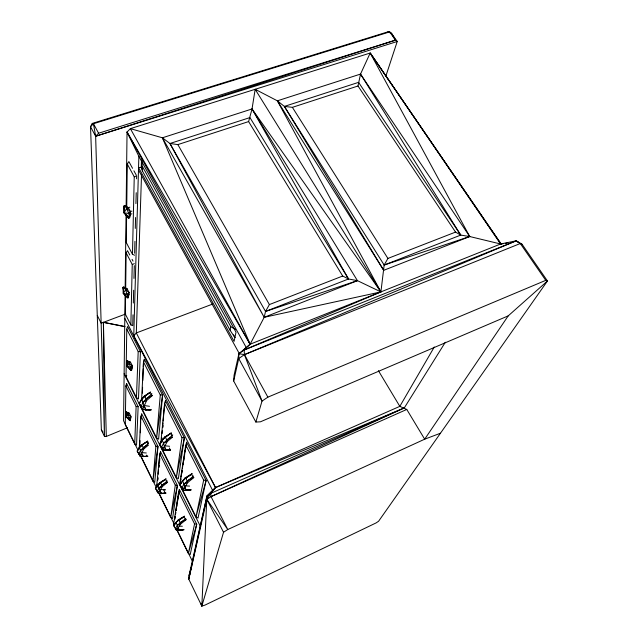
<?xml version="1.0" encoding="UTF-8"?>
<svg xmlns="http://www.w3.org/2000/svg" width="638" height="638" viewBox="0 0 638 638"><rect width="100%" height="100%" fill="white"/><g stroke="black" fill="none" stroke-linecap="round" stroke-linejoin="round"><path stroke-width="0.96" d="M125.088 294.461L123.565 420.745L137.968 450.149M125.16 288.48L126.045 214.751M126.141 206.784L127.042 132.058L130.375 128.645L370.192 53.034L501.245 244.21L370.192 53.034L360.526 74.08L358.006 85.994L455.548 232.096L460.74 235.087L469.728 236.531L500.615 243.995L503.438 243.636M125.59 295.362L125.351 314.151L130.862 324.925L132.736 325.635L133.023 314.813M125.678 288.44L126.141 252.839L127.528 250.702L129.809 255.033M126.627 214.735L126.268 242.552L132.473 254.307L134.578 255.224M126.723 207.781L127.281 164.07L128.868 161.589L132.537 168.296M125.885 385.87L125.271 424.661L134.722 443.952L136.54 445.101L138.143 406.685L126.595 383.51L125.885 385.87L136.125 406.462L134.722 443.952M126.029 376.715L126.779 329.152L127.576 326.52L140.44 351.737L138.47 398.917L136.46 397.602L126.029 376.715L126.739 375.447M126.563 385.456L126.595 383.51M128.908 294.501L128.948 292.316L127.098 288.735L123.692 286.956L122.895 287.355L123.309 293.344L127.425 298.058L128.238 297.707L128.908 294.501L127.791 297.172M130.862 324.925L132.241 264.459L126.141 252.839M132.473 254.307L134.243 176.822L127.281 164.07M133.326 303.018L133.661 290.234M133.972 278.431L134.307 265.647M134.634 253.238L134.945 241.331M135.28 228.428L135.567 217.51M135.934 203.618L136.221 192.708M136.58 178.815L136.66 175.833L134.243 176.822M130.782 417.683L130.822 416.279L129.315 413.233L125.909 411.877L126.252 417.005L130.24 420.673L130.782 417.683L129.578 420.594L128.039 417.986L126.252 417.005L126.563 411.933L128.11 414.533L130.24 420.673L126.252 417.005L126.515 414.381L125.909 411.877L129.315 413.233L126.252 417.005L129.634 418.169L130.822 416.279L128.11 414.533M132.154 367.225L132.202 365.51L130.535 362.201L126.763 360.813L127.145 366.364L130.822 370.431L131.564 370.359L132.154 367.225L130.822 370.431L129.538 368.365M255.862 422.045L262.011 401.103L244.45 354.632L244.131 349.991L516.214 240.821L520.289 243.517L545.761 280.353L547.468 280.991L378.581 521.254L376.109 522.913L204.846 605.159L201.839 606.1L188.776 579.137L206.84 499.402L210.747 493.365L215.524 487.56L133.749 335.899L138.869 156.358L127.042 132.058L250.112 344.225L244.131 349.991L238.915 353.715L234.09 375.168L233.66 380.974L255.862 422.045L260.4 421.822L508.215 315.866L547.468 280.991L522.083 244.298L516.214 240.821L500.615 243.995L250.112 344.225L238.915 353.715L238.732 358.548L233.66 380.974M200.834 603.317L201.839 606.1L206.935 496.085L215.524 487.56L399.827 406.358L434.287 346.992M141.484 160.026L141.245 167.347L142.465 171.096L230.039 330.165L234.856 337.566M141.524 174.772L136.317 332.932L215.524 487.56L206.935 496.085L189.063 575.492L188.776 579.137L206.935 496.085L210.747 493.365L404.285 407.921L445.332 342.239M142.465 171.096L141.883 160.138M139.874 445.571L140.041 440.643M140.312 432.755L140.679 421.917M140.743 419.948L141.604 413.623L157.961 446.448L154.739 482.208L152.905 481.084L140.344 455.436M142.378 393.168L142.585 387.314M142.832 380.487L143.247 368.788M143.319 366.842L143.486 361.961L144.3 359.306L162.578 395.137L158.607 439.199L156.589 437.907L141.237 407.18M136.46 397.602L138.191 351.554L126.779 329.152M141.636 399.316L143.486 361.961L160.282 394.922L156.589 437.907L162.578 395.137L160.282 394.922M139.243 448.801L140.878 416.008L155.903 446.201L152.905 481.084L157.961 446.448L155.903 446.201M144.196 361.283L144.3 359.306M131.906 213.778L130.391 214.36L128.701 218.379L124.043 212.813L124.474 205.476L128.334 207.613L130.439 211.553L129.626 217.63L128.701 218.379L124.043 212.813L123.565 206.273L124.474 205.476L126.635 208.459L128.78 213.523L129.626 217.63L124.043 212.813L126.635 208.459L129.857 207.159M125.526 295.195L123.309 293.344L123.692 286.956L125.59 289.819L128.238 297.707L123.309 293.344L125.59 289.819L127.098 288.735L122.895 287.355L123.461 289.907M157.299 484.043L157.06 486.946L157.251 484.984M157.626 480.175L157.865 477.272M158.192 473.396L158.511 469.528M158.671 467.59L159.803 454.041L160.537 451.624L177.388 485.438L172.539 518.519L170.697 517.41L158.184 491.85M161.589 439.486L161.757 437.54M162.084 433.649L162.331 430.73M162.658 426.838L162.993 422.954M163.153 421.008L164.636 403.495L165.465 400.8L184.358 437.827L178.361 478.723L176.335 477.455L159.564 443.968L162.004 439.949L164.891 437.006L171.359 432.859L162.004 439.949L163.567 443.059L164.54 447.27L166.247 450.221L170.545 449.965M127.042 132.058L246.204 347.455L244.131 349.991L380.91 291.893L384.164 265.041L387.912 258.43L455.548 232.096M160.808 442.836L164.636 403.495L181.989 437.564L176.335 477.455L184.358 437.827L181.989 437.564M156.549 487.352L159.803 454.041L175.283 485.143L170.697 517.41L177.388 485.438L175.283 485.143M161.566 440.387L161.765 438.41M162.834 427.524L163.025 425.546M165.266 402.777L165.465 400.8M157.738 480.079L157.929 478.117M158.32 474.194L158.511 472.232M158.99 467.327L159.189 465.365M159.572 461.441L159.867 458.499M160.25 454.575L160.537 451.624M131.564 370.359L132.202 365.51L129.203 363.453L127.488 360.701L127.145 366.364L131.564 370.359L129.203 363.453L130.535 362.201L126.763 360.813L127.209 362.735M130.24 420.673L130.822 416.279M129.626 217.63L130.439 211.553L126.635 208.459M128.238 297.707L128.948 292.316L125.59 289.819M174.732 519.204L175.147 516.278M175.426 514.324L175.705 512.37M175.984 510.424L179.374 489.426L196.719 524.237L190.212 554.566L188.362 553.473L176.742 529.755M181.16 476.865L182.133 470.094M182.412 468.156L186.583 442.206L206.098 480.462L198.027 518.064L195.994 516.82L179.701 484.202L185.746 444.941L203.666 480.127L195.994 516.82L206.098 480.462L203.666 480.127M181.224 476.889L181.519 474.959M181.822 473.029L182.117 471.107M183.162 464.36L183.457 462.438M183.752 460.508L184.055 458.586M184.35 456.656L184.645 454.727M185.092 451.84L185.395 449.918M185.69 447.988L185.985 446.058M186.288 444.136L186.583 442.206M174.756 519.252L175.203 516.365M175.506 514.443L175.801 512.513M176.096 510.591L176.399 508.669M176.694 506.747L176.989 504.817M177.292 502.896L178.329 496.165M178.632 494.243L179.374 489.426M500.615 243.995L370.192 53.034L469.728 236.531L384.164 265.041L284.373 106.41L277.37 100.82L255.16 89.304L252.034 108.962L248.621 121.579L342.702 276.031L348.523 278.981L357.44 280.656L380.91 291.893L264.196 317.301L250.112 344.225L130.375 128.645L162.387 137.792L169.955 143.502L265.528 311.44L264.196 317.301L357.44 280.656L252.034 108.962L162.387 137.792L250.112 344.225M230.039 330.165L230.749 326.592L142.609 166.813M194.558 523.886L188.362 553.473L196.719 524.237L194.558 523.886L178.624 491.874L173.735 523.607L174.597 525.361M191.703 565.914L189.063 575.492L190.004 573.913M201.839 606.1L223.531 532.267L227.766 529.524L424.685 439.191L440.451 433.234M385.735 76.48L397.227 41.494L391.469 33.256L389.682 31.9L387.569 31.956L92.239 123.437L90.532 126.739L101.37 429.956L104.48 436.448L106.307 436.456L127.448 427.755M150.257 410.019L142.649 409.5L146.581 400.576L152.45 395.504M179.701 484.202L180.331 482.663M151.884 393.734L143.032 402.084L141.054 406.892L142.649 409.5L151.254 409.827M146.525 441.855L141.748 444.933L139.196 447.541L137.178 451.066L140.248 456.353L143.749 449.008L148.215 445.268M146.612 441.871L142.083 445.005L143.749 449.008L140.559 450.308L138.789 454.352L141.58 454.001L143.311 456.561L147.912 456.258L140.248 456.353L137.178 451.066L141.748 444.933L147.059 441.823L148 443.721L140.559 450.308L141.58 454.001M172.738 434.925L163.567 443.059L161.406 447.661L162.857 449.965L167.196 441.584L172.475 437.19M165.912 478.899L160.202 482.416L155.433 488.373L158.431 493.493L162.267 486.611L167.595 482.296M167.22 480.924L159.006 487.895L157.092 491.754L159.915 491.38L161.494 493.621L166.055 493.094L158.431 493.493L157.06 490.686M143.566 397.665L144.347 396.142L150.64 391.923M191.488 489.848L183.002 490.287L181.694 488.301L184.031 483.915L193.529 476.012M181.814 487.918L183.002 490.287L187.747 482.464L193.944 477.503M140.934 446.409L141.748 444.933M184.398 516.222L178.536 519.675L173.576 525.441L176.503 530.401L180.666 523.989L186.129 519.723M185.81 518.471L177.34 525.241L175.283 528.926L178.138 528.519L179.565 530.441L184.079 529.684L176.503 530.401L175.442 528.232M357.44 280.656L265.528 311.44L269.396 304.573L342.702 276.031M163.902 438.689L164.891 437.006L171.008 433.449L172.085 435.587M158.623 484.928L160.585 482.575L162.267 486.611L159.006 487.895L159.915 491.38M132.202 365.51L130.894 367.472L127.145 366.364L129.203 363.453M183.776 480.119L185.371 477.742L192.014 473.683M508.215 315.866L424.685 439.191L406.765 409.444L399.827 406.358L378.398 370.678M151.302 394.491L150.257 392.426L144.347 396.142L139.267 403.32L141.054 406.892L144.148 406.534L146.038 409.859L145.44 409.947L151.174 409.835M177.412 521.246L178.536 519.675L178.967 519.906L180.666 523.989L177.34 525.241L178.138 528.519M128.948 292.316L127.48 294.293L123.309 293.344M164.891 437.006L159.564 443.968L160.888 446.161M156.517 489.912L155.433 488.373L160.202 482.416M183.896 490.311L186.384 490.439L184.868 487.871L184.031 483.915L187.747 482.464L185.865 477.902L185.371 477.742L179.796 484.489L181.423 487.121M174.581 526.821L173.576 525.441L178.536 519.675M133.749 335.899L136.317 332.932L212.685 304.055M148 443.721L148.518 443.155L147.402 440.898M144.347 396.142L141.524 399.069L139.267 403.32L142.649 409.5M92.239 123.437L93.459 123.724L95.644 136.245L397.227 41.494L395.456 40.162L389.682 31.9L93.459 123.724L90.532 126.739L95.644 136.245L104.48 436.448L103.404 322.334L124.904 326.489M395.456 40.162L98.595 133.23L95.644 136.245L395.456 40.162L391.469 33.256L387.569 31.956M185.371 477.742L179.796 484.489L181.583 482.99M149.938 392.442L141.524 399.069L143.032 402.084L144.148 406.534M142.083 445.005L139.196 447.541L140.559 450.308M173.576 525.441L175.011 524.213M165.96 478.915L157.61 485.047L159.006 487.895M155.433 488.373L157.57 486.595M192.07 473.699L182.428 480.701L184.031 483.915M160.154 443.49L161.342 442.533M184.446 516.254L175.897 522.315L177.34 525.241M516.214 240.821L244.45 354.632L238.732 358.548L262.011 401.103L267.88 397.155L545.761 280.353M223.531 532.267L206.84 499.402L211.019 496.611L404.285 407.921L215.524 487.56M160.585 482.575L165.681 479.449L166.646 481.403M185.865 477.902L191.695 474.353L192.812 476.562M178.967 519.906L184.191 516.844L185.187 518.854M143.032 402.084L146.581 400.576L146.078 398.798L152.394 395.305M143.303 447.469L148.096 444.885M163.567 443.059L167.196 441.584L166.717 439.837L172.372 436.799M161.829 485.103L167.539 482.105M187.301 480.757L193.075 477.742M180.251 522.514L186.073 519.539M206.84 499.402L227.766 529.524L211.019 496.611L406.765 409.444M238.915 353.715L244.45 354.632L520.289 243.517L522.083 244.298M277.37 100.82L383.717 270.329L469.728 236.531L360.526 74.08L277.37 100.82L380.91 291.893L252.034 108.962L348.523 278.981L265.528 311.44M384.164 265.041L460.74 235.087L360.526 74.08M125.742 313.976L101.147 323.179L97.279 315.435M132.241 264.459L134.363 263.685M162.387 137.792L264.196 317.301L169.955 143.502L177.85 144.603L248.621 121.579M383.717 270.329L284.373 106.41L292.379 107.343L358.006 85.994M169.955 143.502L249.936 117.575L348.523 278.981M284.373 106.41L358.572 82.358L460.74 235.087M131.962 211.09L130.439 211.553L128.78 213.523L124.043 212.813M163.488 490.199L165.386 489.785L160.457 489.537M183.234 529.684L178.943 530.274L179.565 530.441L178.313 527.889M181.694 488.301L184.868 487.871M505.312 243.397L507.194 243.158M161.406 447.661L164.54 447.27M170.362 449.965L162.857 449.965L161.326 446.895M164.365 446.464L166.247 450.221L165.601 450.221L170.37 450.053L169.325 447.972M179.438 526.206L182.372 526.23M176.503 530.401L179.565 530.441M141.341 452.541L143.311 456.561L142.784 456.553L147.147 456.369L146.541 455.133M158.431 493.493L161.494 493.621L159.875 490.319M184.98 485.845L189.598 486.1M140.248 456.353L143.311 456.561M162.857 449.965L166.247 450.221M138.191 351.554L140.44 351.737M142.33 452.637L146.301 452.988M164.923 445.81L169.58 446.273M136.125 406.462L138.143 406.685M149.483 406.294L143.853 405.489L146.038 409.859M161.494 493.621L160.92 493.533L165.25 493.15L164.317 491.244M124.801 326.68L103.404 322.334L106.307 436.456M126.428 207.079L128.334 207.613M517.538 241.85L520.289 243.517M230.749 326.592L235.374 329.503M499.211 242.017L501.157 244.274M101.37 429.956L103.013 432.117M292.379 107.343L387.912 258.43M255.16 89.304L380.91 291.893M177.85 144.603L269.396 304.573M138.869 156.358L236.012 332.199L234.082 341.362L138.55 167.563L141.245 167.347L142.689 169.963M233.524 334.846L234.967 337.462M244.45 354.632L267.88 397.155M138.478 169.971L239.298 353.58M133.908 170.809L136.205 174.995M93.459 123.724L98.595 133.23M132.082 259.355L132.991 261.086M124.801 318.37L212.566 490.247M144.73 396.11L146.078 398.798M165.33 437.07L166.717 439.837M184.837 487.344L186.384 490.439M124.131 373.732L200.659 526.884M140.591 455.5L156.302 487.576M159.364 493.812L174.637 525.002M176.822 529.46L192.532 561.536M123.565 206.273L124.083 208.73M210.747 493.365L211.019 496.611M180.889 478.795L180.466 481.698L180.929 478.811M190.435 489.92L185.682 490.351L190.403 489.936"/></g></svg>
